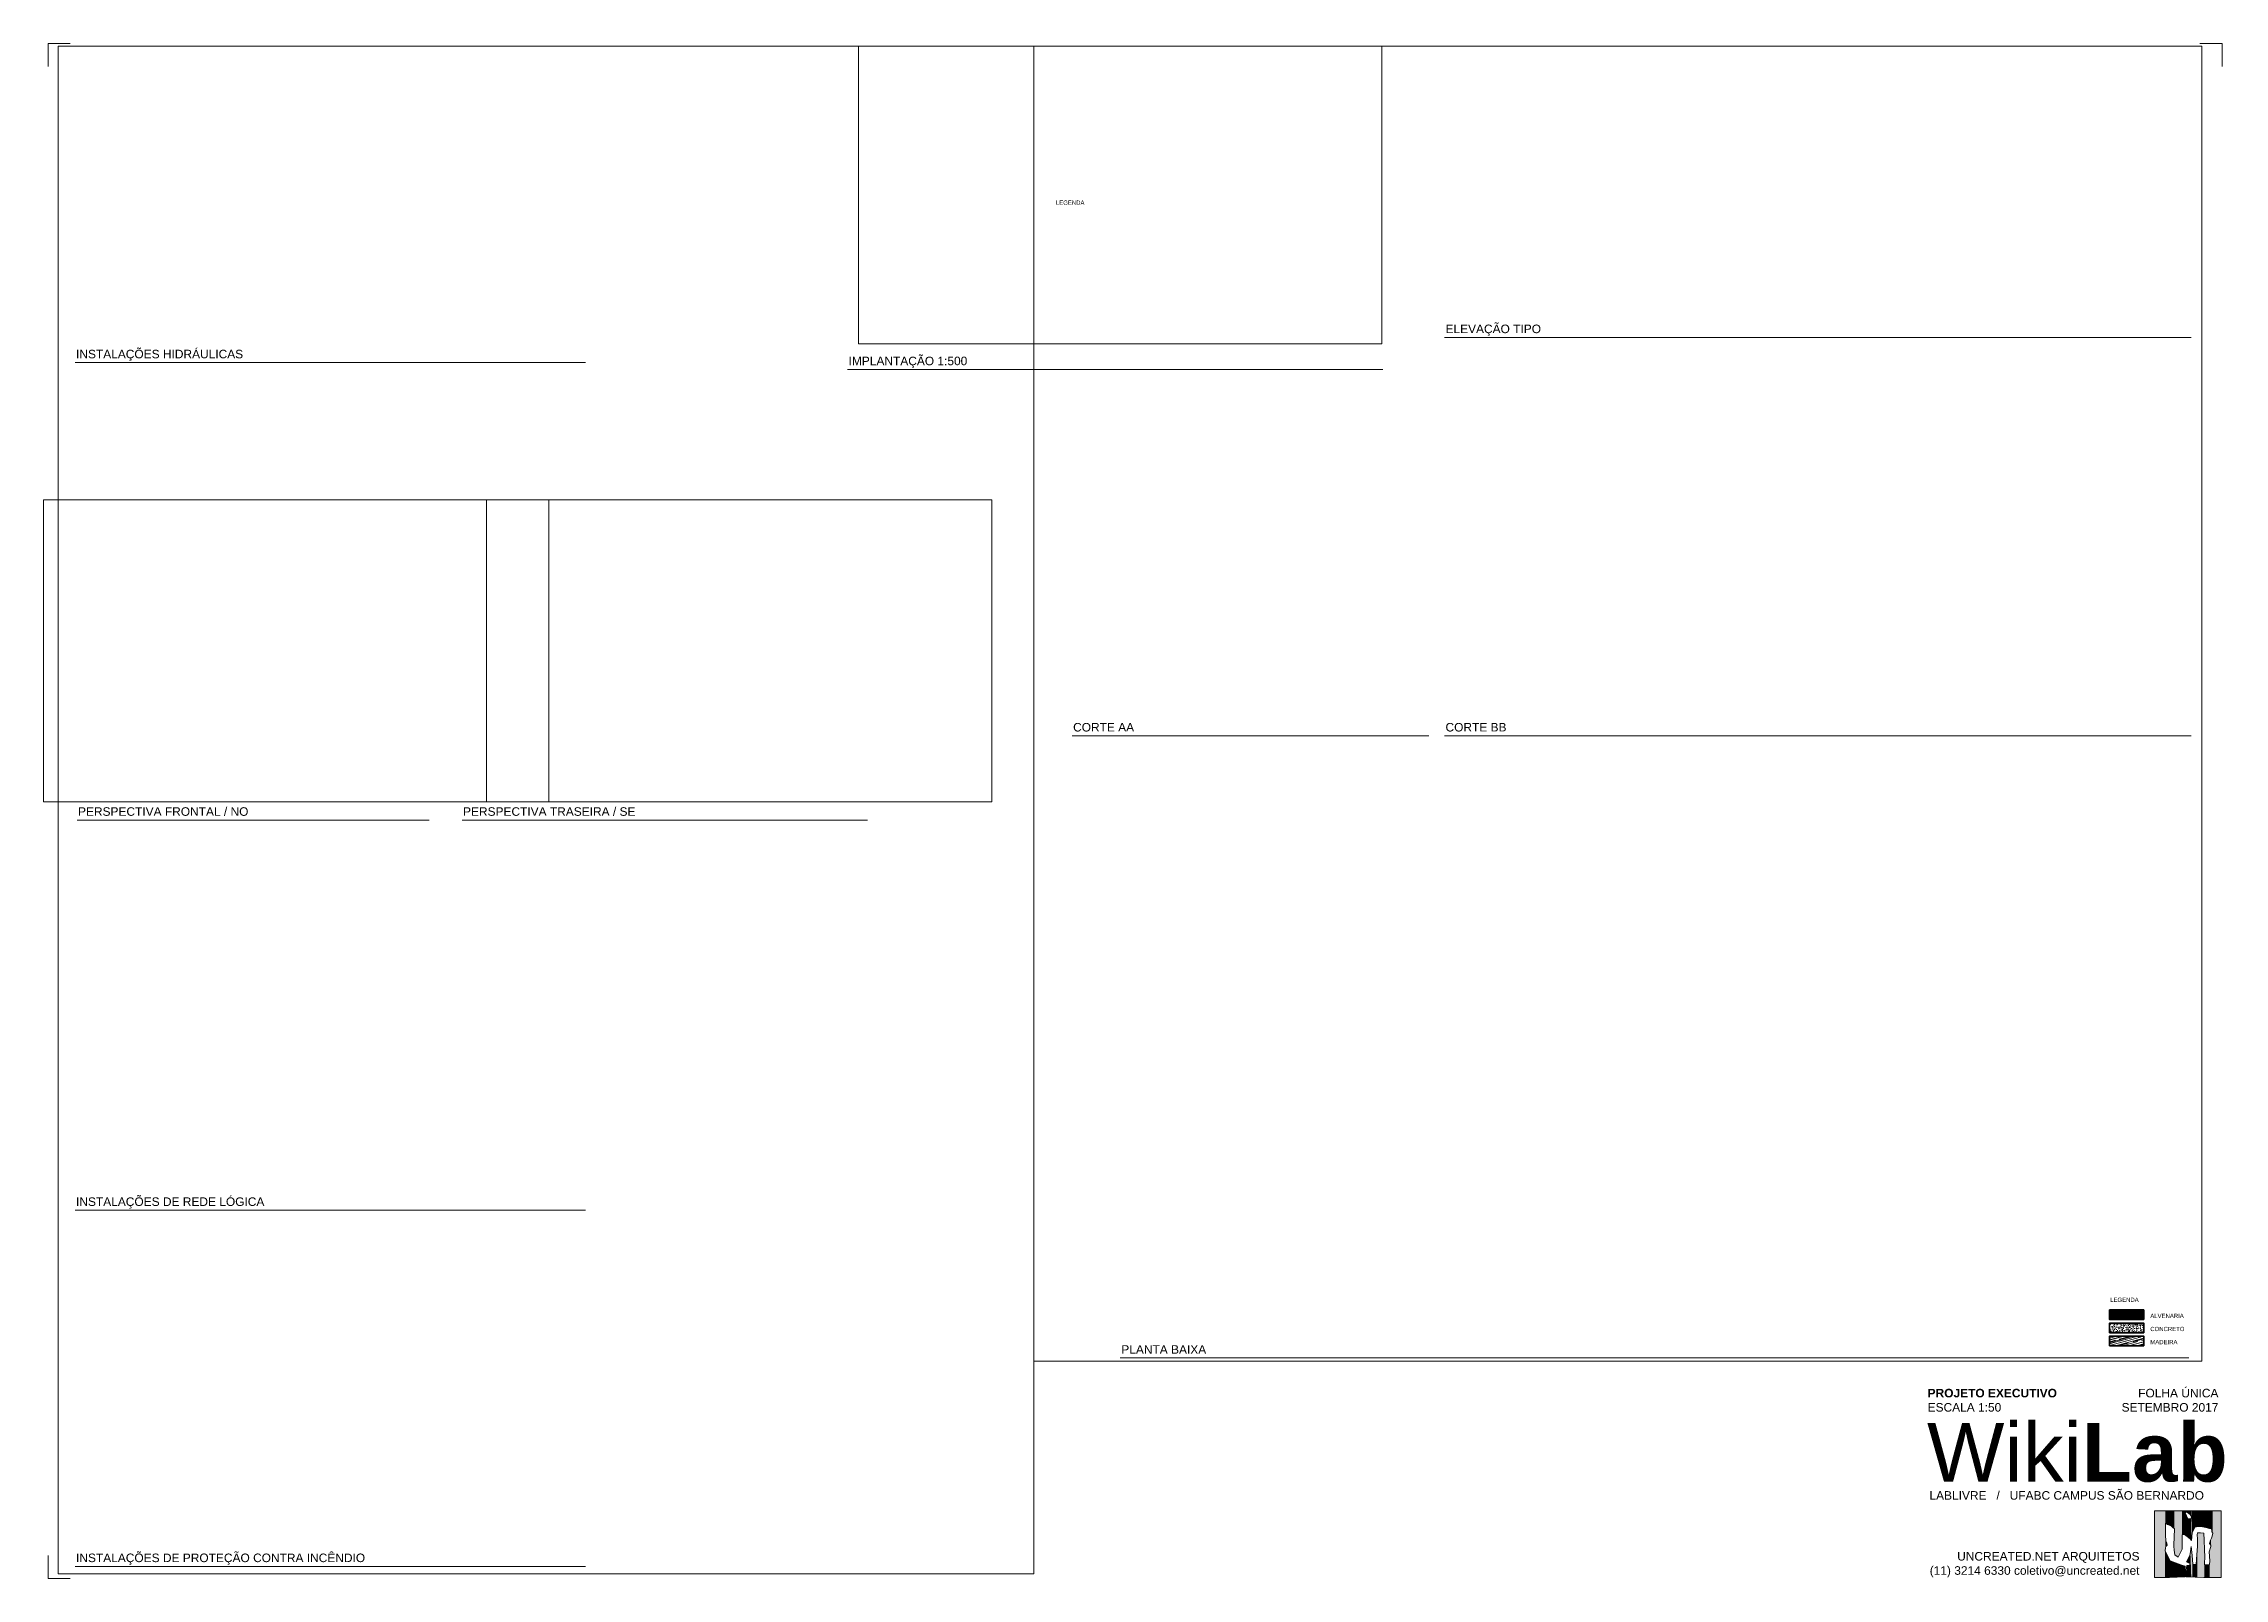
# Paper-space layout 'A1' of a CAD drawing. Extents: x 13 to 830, y 10 to 584.
import ezdxf

# ---------------------------------------------------------------- set-up
doc = ezdxf.new("R2010")
doc.units = 0
doc.header["$LTSCALE"] = 5
doc.header["$MEASUREMENT"] = 0
doc.layers.get('0').update_dxf_attribs({"linetype": 'CONTINUOUS', "lineweight": 13, "true_color": 0xff4f1a})
doc.layers.get('Defpoints').update_dxf_attribs({"color": 6, "linetype": 'CONTINUOUS'})
for name, color, linetype, lineweight in [('Anotações', 54, 'CONTINUOUS', 5), ('Cortado', 7, 'CONTINUOUS', 35), ('Hachuras', 8, 'CONTINUOUS', 5)]:
    doc.layers.add(name, color=color, linetype=linetype, lineweight=lineweight)
doc.styles.get("Standard").update_dxf_attribs({"font": 'arial.ttf'})
picture_1 = doc.add_image_def('image1.jpg', size_in_pixel=(1477, 882))
picture_2 = doc.add_image_def('image2.jpg', size_in_pixel=(1477, 882))

# ---------------------------------------------------------------- blocks, each defined once
blk = doc.blocks.new('*U81')
for points in [[(393.97, -292), (390, -267.08), (393.97, -267.06)], [(390, -292), (390, -279.54), (390, -267.08)], [(390, -292), (390, -267.08), (393.97, -292)], [(393.97, -282.16), (393.97, -267.06), (394.08, -281.32)], [(394.08, -281.32), (393.97, -267.06), (394.08, -267.06)], [(394.08, -276.17), (394.08, -267.06), (394.09, -271.7)], [(394.09, -271.7), (394.08, -267.06), (394.09, -267.06)], [(394.09, -271.7), (394.09, -267.06), (394.15, -271.73)], [(394.15, -271.73), (394.09, -267.06), (394.15, -267.06)], [(394.15, -271.73), (394.15, -267.06), (394.25, -271.78)], [(394.25, -271.78), (394.15, -267.06), (394.25, -267.06)], [(394.25, -271.78), (394.25, -267.06), (394.39, -271.86)], [(394.39, -271.86), (394.25, -267.06), (394.39, -267.06)], [(394.39, -271.86), (394.39, -267.06), (394.62, -271.98)], [(394.62, -271.98), (394.39, -267.06), (394.62, -267.06)], [(394.62, -271.98), (394.62, -267.06), (394.7, -272.02)], [(394.7, -272.02), (394.62, -267.06), (394.7, -267.06)], [(394.7, -272.02), (394.7, -267.06), (394.92, -272.14)], [(394.92, -272.14), (394.7, -267.06), (394.92, -267.06)], [(395.68, -272.42), (394.92, -267.06), (395.68, -267.05)], [(394.92, -272.14), (394.92, -267.06), (395.68, -272.42)], [(395.68, -272.42), (395.68, -267.05), (395.9, -272.5)], [(395.9, -272.5), (395.68, -267.05), (395.9, -267.05)], [(395.9, -272.5), (395.9, -267.05), (395.9, -272.5)], [(395.9, -272.5), (395.9, -267.05), (395.9, -267.05)], [(395.9, -272.5), (395.9, -267.05), (396.27, -272.71)], [(396.27, -272.71), (395.9, -267.05), (396.27, -267.05)], [(396.27, -272.71), (396.27, -267.05), (396.89, -273.28)], [(396.89, -273.28), (396.27, -267.05), (396.89, -267.05)], [(396.89, -273.28), (396.89, -267.05), (397.24, -273.56)], [(397.24, -273.56), (396.89, -267.05), (397.24, -267.05)], [(397.24, -273.56), (397.24, -267.05), (397.25, -273.57)], [(397.25, -273.57), (397.24, -267.05), (397.25, -267.05)], [(397.25, -273.57), (397.25, -267.05), (397.42, -273.72)], [(397.42, -273.72), (397.25, -267.05), (397.42, -267.05)], [(397.42, -273.72), (397.42, -267.05), (397.44, -273.73)], [(397.44, -273.73), (397.42, -267.05), (397.44, -267.05)], [(397.44, -281.86), (397.44, -267.05), (397.64, -283.5)], [(397.64, -283.5), (397.44, -267.05), (397.64, -267.05)], [(398.92, -284.42), (397.64, -267.05), (398.92, -267.04)], [(397.64, -283.5), (397.64, -267.05), (398.92, -284.42)], [(398.92, -284.42), (398.92, -267.04), (399.83, -282.53)], [(399.83, -282.53), (398.92, -267.04), (399.83, -267.04)], [(399.83, -282.53), (399.83, -267.04), (400.36, -281.41)], [(400.36, -281.41), (399.83, -267.04), (400.36, -267.04)], [(400.36, -275.98), (400.36, -267.04), (400.4, -275.98)], [(400.4, -275.98), (400.36, -267.04), (400.4, -267.04)], [(401.21, -275.94), (400.4, -267.04), (401.21, -267.03)], [(400.4, -275.98), (400.4, -267.04), (401.21, -275.94)], [(401.21, -275.94), (401.21, -267.03), (401.36, -276.02)], [(401.36, -276.02), (401.21, -267.03), (401.36, -267.03)], [(401.36, -276.02), (401.36, -267.03), (401.5, -276.09)], [(401.5, -276.09), (401.36, -267.03), (401.5, -267.03)], [(401.5, -276.09), (401.5, -267.03), (401.52, -276.1)], [(401.52, -276.1), (401.5, -267.03), (401.52, -267.03)], [(401.52, -267.76), (401.52, -267.03), (401.65, -267.68)], [(401.65, -267.68), (401.52, -267.03), (401.65, -267.03)], [(401.52, -276.1), (401.52, -267.76), (401.65, -276.17)], [(401.65, -276.17), (401.52, -267.76), (401.65, -268.06)], [(401.65, -267.68), (401.65, -267.03), (401.68, -267.67)], [(401.68, -267.67), (401.65, -267.03), (401.68, -267.03)], [(401.65, -276.17), (401.65, -268.06), (401.68, -276.19)], [(401.68, -276.19), (401.65, -268.06), (401.68, -268.11)], [(401.68, -267.67), (401.68, -267.03), (401.77, -267.61)], [(401.77, -267.61), (401.68, -267.03), (401.77, -267.03)], [(401.68, -276.19), (401.68, -268.11), (401.77, -276.24)], [(401.77, -276.24), (401.68, -268.11), (401.77, -268.33)], [(401.77, -267.61), (401.77, -267.03), (401.97, -267.5)], [(401.97, -267.5), (401.77, -267.03), (401.97, -267.03)], [(401.77, -276.24), (401.77, -268.33), (401.97, -276.4)], [(401.97, -276.4), (401.77, -268.33), (401.97, -268.75)], [(401.97, -267.5), (401.97, -267.03), (402.02, -267.47)], [(402.02, -267.47), (401.97, -267.03), (402.02, -267.03)], [(401.97, -276.4), (401.97, -268.75), (402.02, -276.44)], [(402.02, -276.44), (401.97, -268.75), (402.02, -268.86)], [(402.02, -267.47), (402.02, -267.03), (402.05, -267.45)], [(402.05, -267.45), (402.02, -267.03), (402.05, -267.03)], [(402.02, -276.44), (402.02, -268.86), (402.05, -276.46)], [(402.05, -276.46), (402.02, -268.86), (402.05, -268.92)], [(402.05, -267.45), (402.05, -267.03), (402.05, -267.46)], [(402.05, -267.46), (402.05, -267.03), (402.05, -267.03)], [(402.05, -267.46), (402.05, -267.03), (402.07, -267.47)], [(402.07, -267.47), (402.05, -267.03), (402.07, -267.03)], [(402.05, -276.46), (402.05, -268.92), (402.05, -276.46)], [(402.05, -276.46), (402.05, -268.92), (402.05, -268.92)], [(402.05, -276.46), (402.05, -268.92), (402.07, -276.47)], [(402.07, -276.47), (402.05, -268.92), (402.07, -268.96)], [(402.07, -267.47), (402.07, -267.03), (402.12, -267.51)], [(402.12, -267.51), (402.07, -267.03), (402.12, -267.03)], [(402.07, -276.47), (402.07, -268.96), (402.12, -276.52)], [(402.12, -276.52), (402.07, -268.96), (402.12, -269.08)], [(402.12, -267.51), (402.12, -267.03), (402.12, -267.51)], [(402.12, -267.51), (402.12, -267.03), (402.12, -267.03)], [(402.12, -267.51), (402.12, -267.03), (402.54, -267.83)], [(402.54, -267.83), (402.12, -267.03), (402.54, -267.03)], [(402.12, -276.52), (402.12, -269.08), (402.12, -276.52)], [(402.12, -276.52), (402.12, -269.08), (402.12, -269.08)], [(402.12, -276.52), (402.12, -269.08), (402.54, -276.85)], [(402.54, -276.85), (402.12, -269.08), (402.54, -269.99)], [(402.54, -267.83), (402.54, -267.03), (402.69, -267.94)], [(402.69, -267.94), (402.54, -267.03), (402.69, -267.03)], [(402.69, -267.94), (402.69, -267.03), (402.79, -268.02)], [(402.79, -268.02), (402.69, -267.03), (402.79, -267.03)], [(402.79, -268.02), (402.79, -267.03), (403.21, -268.34)], [(403.21, -268.34), (402.79, -267.03), (403.21, -267.03)], [(403.23, -268.35), (403.21, -267.03), (403.23, -267.03)], [(403.21, -268.34), (403.21, -267.03), (403.23, -268.35)], [(403.23, -268.35), (403.23, -267.03), (403.37, -268.45)], [(403.37, -268.45), (403.23, -267.03), (403.37, -267.02)], [(403.37, -268.45), (403.37, -267.02), (403.41, -268.53)], [(403.41, -268.53), (403.37, -267.02), (403.41, -267.02)], [(403.41, -268.53), (403.41, -267.02), (403.43, -268.55)], [(403.43, -268.55), (403.41, -267.02), (403.43, -267.02)], [(403.43, -268.55), (403.43, -267.02), (403.46, -268.6)], [(403.46, -268.6), (403.43, -267.02), (403.46, -267.02)], [(403.46, -268.6), (403.46, -267.02), (403.78, -269.09)], [(403.78, -269.09), (403.46, -267.02), (403.78, -267.02)], [(403.78, -269.09), (403.78, -267.02), (403.78, -269.09)], [(403.78, -269.09), (403.78, -267.02), (403.78, -267.02)], [(403.78, -269.09), (403.78, -267.02), (403.8, -269.12)], [(403.8, -269.12), (403.78, -267.02), (403.8, -267.02)], [(403.8, -269.12), (403.8, -267.02), (403.86, -269.21)], [(403.86, -269.21), (403.8, -267.02), (403.86, -267.02)], [(403.86, -278.14), (403.8, -269.76), (403.86, -269.21)], [(403.86, -278.14), (403.86, -267.02), (403.88, -278.17)], [(403.88, -278.17), (403.86, -267.02), (403.88, -267.02)], [(403.88, -278.17), (403.88, -267.02), (404.12, -275.47)], [(404.12, -275.47), (403.88, -267.02), (404.12, -267.02)], [(404.12, -275.47), (404.12, -267.02), (404.13, -275.3)], [(404.13, -275.3), (404.12, -267.02), (404.13, -267.02)], [(404.13, -275.3), (404.13, -267.02), (404.33, -274.87)], [(404.33, -274.87), (404.13, -267.02), (404.33, -267.02)], [(404.33, -274.87), (404.33, -267.02), (405.1, -273.28)], [(405.1, -273.28), (404.33, -267.02), (405.1, -267.02)], [(405.1, -273.28), (405.1, -267.02), (405.17, -273.14)], [(405.17, -273.14), (405.1, -267.02), (405.17, -267.02)], [(405.17, -273.14), (405.17, -267.02), (405.68, -273.04)], [(405.68, -273.04), (405.17, -267.02), (405.68, -267.02)], [(405.68, -273.04), (405.68, -267.02), (405.69, -273.04)], [(405.69, -273.04), (405.68, -267.02), (405.69, -267.02)], [(405.97, -272.98), (405.69, -267.02), (405.97, -267.01)], [(405.69, -273.04), (405.69, -267.02), (405.97, -272.98)], [(405.97, -272.98), (405.97, -267.01), (406.08, -272.96)], [(406.08, -272.96), (405.97, -267.01), (406.08, -267.01)], [(406.08, -272.96), (406.08, -267.01), (406.08, -272.96)], [(406.08, -272.96), (406.08, -267.01), (406.08, -267.01)], [(406.08, -272.96), (406.08, -267.01), (406.1, -272.96)], [(406.1, -272.96), (406.08, -267.01), (406.1, -267.01)], [(406.1, -272.96), (406.1, -267.01), (406.11, -272.96)], [(406.11, -272.96), (406.1, -267.01), (406.11, -267.01)], [(406.11, -272.96), (406.11, -267.01), (406.16, -272.95)], [(406.16, -272.95), (406.11, -267.01), (406.16, -267.01)], [(406.16, -272.95), (406.16, -267.01), (406.32, -272.92)], [(406.32, -272.92), (406.16, -267.01), (406.32, -267.01)], [(406.32, -272.92), (406.32, -267.01), (407.18, -272.93)], [(407.18, -272.93), (406.32, -267.01), (407.18, -267.01)], [(407.18, -272.93), (407.18, -267.01), (407.2, -272.93)], [(407.2, -272.93), (407.18, -267.01), (407.2, -267.01)], [(407.2, -272.93), (407.2, -267.01), (407.99, -273.03)], [(407.99, -273.03), (407.2, -267.01), (407.99, -267.01)], [(407.99, -273.03), (407.99, -267.01), (408.43, -273.12)], [(408.43, -273.12), (407.99, -267.01), (408.43, -267.01)], [(408.48, -273.13), (408.43, -267.01), (408.48, -267)], [(408.43, -273.12), (408.43, -267.01), (408.48, -273.13)], [(408.48, -273.13), (408.48, -267), (408.64, -273.16)], [(408.64, -273.16), (408.48, -267), (408.64, -267)], [(408.64, -273.16), (408.64, -267), (408.71, -273.18)], [(408.71, -273.18), (408.64, -267), (408.71, -267)], [(408.71, -273.18), (408.71, -267), (408.74, -273.18)], [(408.74, -273.18), (408.71, -267), (408.74, -267)], [(408.74, -273.18), (408.74, -267), (408.8, -273.19)], [(408.8, -273.19), (408.74, -267), (408.8, -267)], [(408.8, -273.19), (408.8, -267), (408.86, -273.21)], [(408.86, -273.21), (408.8, -267), (408.86, -267)], [(408.86, -273.21), (408.86, -267), (409.23, -273.28)], [(409.23, -273.28), (408.86, -267), (409.23, -267)], [(409.23, -273.28), (409.23, -267), (409.52, -273.36)], [(409.52, -273.36), (409.23, -267), (409.52, -267)], [(409.52, -273.36), (409.52, -267), (410.48, -273.6)], [(410.48, -273.6), (409.52, -267), (410.48, -267)], [(410.48, -273.6), (410.48, -267), (410.58, -273.62)], [(410.58, -273.62), (410.48, -267), (410.58, -267)], [(410.58, -273.62), (410.58, -267), (410.61, -273.63)], [(410.61, -273.63), (410.58, -267), (410.61, -267)], [(410.61, -273.63), (410.61, -267), (410.62, -273.63)], [(410.62, -273.63), (410.61, -267), (410.62, -267)], [(410.62, -273.63), (410.62, -267), (410.71, -273.65)], [(410.71, -273.65), (410.62, -267), (410.71, -267)], [(410.71, -273.65), (410.71, -267), (410.98, -273.71)], [(410.98, -273.71), (410.71, -267), (410.98, -267)], [(411.06, -273.73), (410.98, -267), (411.06, -266.99)], [(410.98, -273.71), (410.98, -267), (411.06, -273.73)], [(411.06, -273.73), (411.06, -266.99), (411.15, -273.75)], [(411.15, -273.75), (411.06, -266.99), (411.15, -266.99)], [(411.15, -273.75), (411.15, -266.99), (411.36, -273.79)], [(411.36, -273.79), (411.15, -266.99), (411.36, -266.99)], [(411.36, -273.79), (411.36, -266.99), (411.4, -273.8)], [(411.4, -273.8), (411.36, -266.99), (411.4, -266.99)], [(411.4, -273.8), (411.4, -266.99), (411.52, -274.29)], [(411.52, -274.29), (411.4, -266.99), (411.52, -266.99)], [(411.52, -274.29), (411.52, -266.99), (411.54, -274.39)], [(411.54, -274.39), (411.52, -266.99), (411.54, -266.99)], [(411.54, -274.93), (411.54, -266.99), (411.59, -275.01)], [(411.59, -275.01), (411.54, -266.99), (411.59, -266.99)], [(411.59, -275.01), (411.59, -266.99), (411.82, -275.41)], [(411.82, -275.41), (411.59, -266.99), (411.82, -266.99)], [(415, -292.01), (411.82, -266.99), (415, -266.98)], [(411.82, -292), (411.82, -266.99), (415, -292.01)], [(394.08, -281.32), (394.08, -276.17), (394.09, -281.29)], [(394.09, -281.29), (394.08, -276.17), (394.09, -276.21)], [(394.09, -281.29), (394.09, -276.21), (394.15, -280.8)], [(394.15, -280.8), (394.09, -276.21), (394.15, -277.04)], [(394.15, -280.8), (394.15, -277.04), (394.25, -280.6)], [(394.25, -280.6), (394.15, -277.04), (394.25, -278.32)], [(397.42, -281.74), (397.25, -279.57), (397.42, -274.21)], [(397.44, -281.86), (397.42, -274.21), (397.44, -273.73)], [(397.42, -281.74), (397.42, -274.21), (397.44, -281.86)], [(400.36, -281.41), (400.36, -275.98), (400.4, -281.35)], [(402.69, -276.98), (402.54, -269.99), (402.69, -269.98)], [(402.54, -276.85), (402.54, -269.99), (402.69, -276.98)], [(402.69, -276.98), (402.69, -269.98), (402.79, -277.06)], [(402.79, -277.06), (402.69, -269.98), (402.79, -269.98)], [(403.21, -277.4), (402.79, -269.98), (403.21, -269.96)], [(402.79, -277.06), (402.79, -269.98), (403.21, -277.4)], [(403.21, -277.4), (403.21, -269.96), (403.23, -277.41)], [(403.23, -277.41), (403.21, -269.96), (403.23, -269.96)], [(403.37, -277.52), (403.23, -269.96), (403.37, -269.95)], [(403.23, -277.41), (403.23, -269.96), (403.37, -277.52)], [(403.37, -277.52), (403.37, -269.95), (403.41, -277.56)], [(403.41, -277.56), (403.37, -269.95), (403.41, -269.95)], [(403.41, -277.56), (403.41, -269.95), (403.43, -277.58)], [(403.43, -277.58), (403.41, -269.95), (403.43, -269.95)], [(403.43, -277.58), (403.43, -269.95), (403.46, -277.62)], [(403.46, -277.62), (403.43, -269.95), (403.46, -269.95)], [(403.78, -278.03), (403.46, -269.95), (403.78, -269.93)], [(403.46, -277.62), (403.46, -269.95), (403.78, -278.03)], [(403.8, -278.06), (403.78, -269.93), (403.8, -269.76)], [(403.78, -278.03), (403.78, -269.93), (403.78, -278.03)], [(403.78, -278.03), (403.78, -269.93), (403.78, -269.93)], [(403.78, -269.93), (403.78, -269.93), (403.78, -269.93)], [(403.78, -278.03), (403.78, -269.93), (403.8, -278.06)], [(403.8, -278.06), (403.8, -269.76), (403.86, -278.14)], [(406.08, -277.46), (405.97, -276.08), (406.08, -275.6)], [(406.1, -279.4), (406.08, -275.58), (406.1, -275.53)], [(406.08, -278.63), (406.08, -275.6), (406.08, -275.58)], [(406.08, -278.63), (406.08, -275.58), (406.1, -279.4)], [(406.08, -277.46), (406.08, -275.6), (406.08, -278.63)], [(406.11, -279.97), (406.1, -275.53), (406.11, -275.48)], [(406.1, -279.4), (406.1, -275.53), (406.11, -279.97)], [(406.16, -291.89), (406.11, -275.48), (406.16, -275.26)], [(406.11, -291.88), (406.11, -275.48), (406.16, -291.89)], [(406.32, -291.89), (406.16, -275.26), (406.32, -275.25)], [(406.16, -291.89), (406.16, -275.26), (406.32, -291.89)], [(407.18, -291.94), (406.32, -275.25), (407.18, -275.21)], [(406.32, -291.89), (406.32, -275.25), (407.18, -291.94)], [(407.18, -291.94), (407.18, -275.21), (407.2, -291.94)], [(407.2, -291.94), (407.18, -275.21), (407.2, -275.21)], [(407.2, -291.94), (407.2, -275.21), (407.99, -291.97)], [(407.99, -291.97), (407.2, -275.21), (407.99, -275.3)], [(407.99, -291.97), (407.99, -275.3), (408.43, -291.99)], [(408.43, -291.99), (407.99, -275.3), (408.43, -275.35)], [(408.43, -291.99), (408.43, -275.35), (408.48, -292)], [(408.48, -292), (408.43, -275.35), (408.48, -275.94)], [(408.48, -292), (408.48, -275.94), (408.64, -292)], [(408.64, -292), (408.48, -275.94), (408.64, -277.97)], [(411.15, -280.39), (411.06, -277.85), (411.15, -277.67)], [(411.36, -292), (411.15, -277.67), (411.36, -277.24)], [(411.15, -292), (411.15, -277.67), (411.36, -292)], [(411.4, -292), (411.36, -277.24), (411.4, -277.13)], [(411.36, -292), (411.36, -277.24), (411.4, -292)], [(411.52, -292), (411.4, -277.13), (411.52, -276.74)], [(411.4, -292), (411.4, -277.13), (411.52, -292)], [(411.54, -274.93), (411.52, -274.88), (411.54, -274.39)], [(411.54, -292), (411.52, -276.74), (411.54, -276.65)], [(411.52, -292), (411.52, -276.74), (411.54, -292)], [(411.59, -292), (411.54, -276.65), (411.59, -276.49)], [(411.54, -292), (411.54, -276.65), (411.59, -292)], [(411.82, -292), (411.59, -276.49), (411.82, -275.41)], [(411.59, -292), (411.59, -276.49), (411.82, -292)], [(390, -292), (390, -292), (390, -279.54)], [(390, -292), (390, -279.54), (390, -292)], [(393.97, -292), (393.97, -282.16), (394.08, -292)], [(394.08, -292), (393.97, -282.16), (394.08, -282.37)], [(394.08, -292), (394.08, -282.37), (394.09, -292)], [(394.09, -292), (394.08, -282.37), (394.09, -282.38)], [(394.09, -292), (394.09, -282.38), (394.15, -292)], [(394.15, -292), (394.09, -282.38), (394.15, -282.5)], [(394.15, -292), (394.15, -282.5), (394.25, -292)], [(394.25, -292), (394.15, -282.5), (394.25, -282.68)], [(394.25, -280.6), (394.25, -278.32), (394.39, -280.3)], [(394.39, -280.3), (394.25, -278.32), (394.39, -278.66)], [(394.25, -292), (394.25, -282.68), (394.39, -292)], [(394.39, -292), (394.25, -282.68), (394.39, -282.96)], [(394.39, -280.3), (394.39, -278.66), (394.62, -280.02)], [(394.62, -280.02), (394.39, -278.66), (394.62, -279.18)], [(394.39, -292), (394.39, -282.96), (394.62, -292)], [(394.62, -292), (394.39, -282.96), (394.62, -283.39)], [(394.62, -280.02), (394.62, -279.18), (394.7, -279.92)], [(394.62, -292), (394.62, -283.39), (394.7, -292)], [(394.7, -292), (394.62, -283.39), (394.7, -283.53)], [(394.7, -292), (394.7, -283.53), (394.92, -292)], [(394.92, -292), (394.7, -283.53), (394.92, -283.95)], [(394.92, -292), (394.92, -283.95), (395.68, -292)], [(395.68, -292), (394.92, -283.95), (395.68, -285.38)], [(395.68, -292), (395.68, -285.38), (395.9, -291.99)], [(395.9, -291.99), (395.68, -285.38), (395.9, -285.78)], [(395.9, -291.99), (395.9, -285.78), (395.9, -291.99)], [(395.9, -291.99), (395.9, -285.78), (395.9, -285.78)], [(395.9, -291.99), (395.9, -285.78), (396.27, -291.98)], [(396.27, -291.98), (395.9, -285.78), (396.27, -285.91)], [(397.25, -280.22), (397.24, -279.84), (397.25, -279.57)], [(397.25, -280.22), (397.25, -279.57), (397.42, -281.74)], [(402.12, -286.24), (402.07, -285.99), (402.12, -285.89)], [(402.54, -286.43), (402.12, -285.88), (402.54, -285.08)], [(402.12, -286.24), (402.12, -285.89), (402.12, -285.88)], [(402.12, -286.24), (402.12, -285.88), (402.54, -286.43)], [(402.12, -286.24), (402.12, -285.89), (402.12, -286.24)], [(402.69, -286.5), (402.54, -285.08), (402.69, -284.78)], [(402.54, -286.43), (402.54, -285.08), (402.69, -286.5)], [(402.79, -286.55), (402.69, -284.78), (402.79, -284.58)], [(402.69, -286.5), (402.69, -284.78), (402.79, -286.55)], [(403.21, -286.77), (402.79, -284.58), (403.21, -283.78)], [(402.79, -286.55), (402.79, -284.58), (403.21, -286.77)], [(403.23, -286.78), (403.21, -283.78), (403.23, -283.73)], [(403.21, -286.77), (403.21, -283.78), (403.23, -286.78)], [(403.37, -286.85), (403.23, -283.73), (403.37, -283.32)], [(403.23, -286.78), (403.23, -283.73), (403.37, -286.85)], [(403.41, -286.87), (403.37, -283.32), (403.41, -283.18)], [(403.37, -286.85), (403.37, -283.32), (403.41, -286.87)], [(403.43, -286.88), (403.41, -283.18), (403.43, -283.13)], [(403.41, -286.87), (403.41, -283.18), (403.43, -286.88)], [(403.46, -286.9), (403.43, -283.13), (403.46, -282.87)], [(403.43, -286.88), (403.43, -283.13), (403.46, -286.9)], [(403.78, -291.77), (403.46, -282.87), (403.78, -280.48)], [(403.46, -291.76), (403.46, -282.87), (403.78, -291.77)], [(403.8, -291.78), (403.78, -280.48), (403.8, -280.33)], [(403.78, -291.77), (403.78, -280.48), (403.78, -291.77)], [(403.78, -291.77), (403.78, -280.48), (403.78, -280.48)], [(403.78, -291.77), (403.78, -280.48), (403.8, -291.78)], [(403.8, -291.78), (403.8, -280.33), (403.86, -291.78)], [(403.86, -291.78), (403.8, -280.33), (403.86, -280.99)], [(403.86, -291.78), (403.86, -280.99), (403.88, -291.78)], [(403.88, -291.78), (403.86, -280.99), (403.88, -281.24)], [(403.88, -291.78), (403.88, -281.24), (404.12, -291.79)], [(404.12, -291.79), (403.88, -281.24), (404.12, -283.73)], [(404.12, -291.79), (404.12, -283.73), (404.13, -291.79)], [(404.13, -291.79), (404.12, -283.73), (404.13, -283.95)], [(404.13, -291.79), (404.13, -283.95), (404.33, -291.8)], [(404.33, -291.8), (404.13, -283.95), (404.33, -287.01)], [(405.69, -291.86), (405.68, -287.08), (405.69, -285.11)], [(405.97, -291.88), (405.69, -285.11), (405.97, -281.77)], [(405.69, -291.86), (405.69, -285.11), (405.97, -291.88)], [(406.08, -291.88), (405.97, -281.77), (406.08, -280.5)], [(405.97, -291.88), (405.97, -281.77), (406.08, -291.88)], [(406.1, -291.88), (406.08, -280.47), (406.1, -280.31)], [(406.08, -291.88), (406.08, -280.5), (406.08, -280.47)], [(406.08, -291.88), (406.08, -280.47), (406.1, -291.88)], [(406.08, -291.88), (406.08, -280.5), (406.08, -291.88)], [(406.11, -291.88), (406.1, -280.31), (406.11, -279.97)], [(406.1, -291.88), (406.1, -280.31), (406.11, -291.88)], [(408.64, -292), (408.64, -277.97), (408.71, -292)], [(408.71, -292), (408.64, -277.97), (408.71, -279.64)], [(408.71, -287.23), (408.71, -279.64), (408.74, -286.62)], [(408.74, -286.62), (408.71, -279.64), (408.74, -280.18)], [(408.74, -286.62), (408.74, -280.18), (408.8, -285.55)], [(408.8, -285.55), (408.74, -280.18), (408.8, -281.55)], [(408.8, -285.55), (408.8, -281.55), (408.86, -284.35)], [(410.58, -283.93), (410.48, -282.39), (410.58, -282.07)], [(410.61, -284.23), (410.58, -282.07), (410.61, -282.01)], [(410.58, -283.93), (410.58, -282.07), (410.61, -284.23)], [(410.62, -279.25), (410.61, -279.22), (410.62, -279.16)], [(410.62, -284.51), (410.61, -282.01), (410.62, -281.95)], [(410.61, -284.23), (410.61, -282.01), (410.62, -284.51)], [(410.71, -279.38), (410.62, -279.16), (410.71, -278.87)], [(410.62, -279.25), (410.62, -279.16), (410.71, -279.38)], [(410.71, -285.79), (410.62, -281.95), (410.71, -281.69)], [(410.62, -284.51), (410.62, -281.95), (410.71, -285.79)], [(410.71, -292), (410.62, -286.69), (410.71, -285.79)], [(410.98, -279.77), (410.71, -278.87), (410.98, -278)], [(410.71, -279.38), (410.71, -278.87), (410.98, -279.77)], [(410.98, -292), (410.71, -281.69), (410.98, -280.88)], [(410.71, -292), (410.71, -281.69), (410.98, -292)], [(411.06, -279.88), (410.98, -278), (411.06, -277.85)], [(410.98, -279.77), (410.98, -278), (411.06, -279.88)], [(411.06, -292), (410.98, -280.88), (411.06, -280.65)], [(410.98, -292), (410.98, -280.88), (411.06, -292)], [(411.06, -279.88), (411.06, -277.85), (411.15, -280.39)], [(411.15, -292), (411.06, -280.65), (411.15, -280.39)], [(411.06, -292), (411.06, -280.65), (411.15, -292)], [(396.27, -291.98), (396.27, -285.91), (396.89, -291.96)], [(396.89, -291.96), (396.27, -285.91), (396.89, -286.14)], [(396.89, -291.96), (396.89, -286.14), (397.24, -291.95)], [(397.24, -291.95), (396.89, -286.14), (397.24, -286.27)], [(397.24, -291.95), (397.24, -286.27), (397.25, -291.95)], [(397.25, -291.95), (397.24, -286.27), (397.25, -286.27)], [(397.25, -291.95), (397.25, -286.27), (397.42, -291.94)], [(397.42, -291.94), (397.25, -286.27), (397.42, -286.33)], [(397.42, -291.94), (397.42, -286.33), (397.44, -291.94)], [(397.44, -291.94), (397.42, -286.33), (397.44, -286.34)], [(397.44, -291.94), (397.44, -286.34), (397.64, -291.93)], [(397.64, -291.93), (397.44, -286.34), (397.64, -286.41)], [(397.64, -291.93), (397.64, -286.41), (398.92, -291.89)], [(398.92, -291.89), (397.64, -286.41), (398.92, -286.88)], [(398.92, -291.89), (398.92, -286.88), (399.83, -291.85)], [(399.83, -291.85), (398.92, -286.88), (399.83, -287.2)], [(399.83, -291.85), (399.83, -287.2), (400.36, -291.83)], [(400.36, -291.83), (399.83, -287.2), (400.36, -287.4)], [(400.36, -291.83), (400.36, -287.4), (400.4, -291.83)], [(400.4, -291.83), (400.36, -287.4), (400.4, -287.41)], [(400.4, -291.83), (400.4, -287.41), (401.21, -291.8)], [(401.21, -291.8), (400.4, -287.41), (401.21, -287.7)], [(401.21, -291.8), (401.21, -287.7), (401.36, -291.8)], [(401.36, -291.8), (401.21, -287.7), (401.36, -287.75)], [(401.36, -291.8), (401.36, -287.75), (401.5, -291.59)], [(401.5, -291.59), (401.36, -287.75), (401.5, -287.8)], [(401.5, -291.59), (401.5, -287.8), (401.52, -291.55)], [(401.52, -291.55), (401.5, -287.8), (401.52, -288.02)], [(401.52, -291.55), (401.52, -288.02), (401.65, -291.33)], [(401.65, -291.33), (401.52, -288.02), (401.65, -289.61)], [(401.65, -291.33), (401.65, -289.61), (401.68, -291.36)], [(401.68, -291.36), (401.65, -289.61), (401.68, -289.88)], [(401.77, -291.44), (401.68, -289.88), (401.77, -289.78)], [(401.68, -291.36), (401.68, -289.88), (401.77, -291.44)], [(401.97, -291.62), (401.77, -289.78), (401.97, -289.58)], [(401.77, -291.44), (401.77, -289.78), (401.97, -291.62)], [(402.02, -286.2), (401.97, -286.17), (402.02, -286.08)], [(402.02, -291.67), (401.97, -289.58), (402.02, -289.53)], [(401.97, -291.62), (401.97, -289.58), (402.02, -291.67)], [(402.05, -286.21), (402.02, -286.08), (402.05, -286.03)], [(402.02, -286.2), (402.02, -286.08), (402.05, -286.21)], [(402.05, -288.62), (402.02, -288.34), (402.05, -287.89)], [(402.05, -291.69), (402.02, -289.53), (402.05, -289.5)], [(402.02, -291.67), (402.02, -289.53), (402.05, -291.69)], [(402.07, -286.22), (402.05, -286.02), (402.07, -285.99)], [(402.05, -286.21), (402.05, -286.03), (402.05, -286.02)], [(402.05, -286.21), (402.05, -286.02), (402.07, -286.22)], [(402.05, -286.21), (402.05, -286.03), (402.05, -286.21)], [(402.07, -288.85), (402.05, -287.86), (402.07, -287.53)], [(402.05, -288.64), (402.05, -287.89), (402.05, -287.86)], [(402.05, -288.64), (402.05, -287.86), (402.07, -288.85)], [(402.05, -288.62), (402.05, -287.89), (402.05, -288.64)], [(402.07, -291.69), (402.05, -289.5), (402.07, -289.48)], [(402.05, -291.69), (402.05, -289.5), (402.05, -291.69)], [(402.05, -291.69), (402.05, -289.5), (402.05, -289.5)], [(402.05, -291.69), (402.05, -289.5), (402.07, -291.69)], [(402.07, -286.22), (402.07, -285.99), (402.12, -286.24)], [(402.07, -288.85), (402.07, -287.53), (402.12, -289.42)], [(402.12, -289.42), (402.07, -287.53), (402.12, -287.53)], [(402.12, -291.7), (402.07, -289.48), (402.12, -289.42)], [(402.07, -291.69), (402.07, -289.48), (402.12, -291.7)], [(402.54, -291.72), (402.12, -287.53), (402.54, -287.5)], [(402.12, -289.42), (402.12, -287.53), (402.12, -289.42)], [(402.12, -289.42), (402.12, -287.53), (402.12, -287.53)], [(402.12, -291.7), (402.12, -287.53), (402.54, -291.72)], [(402.12, -291.7), (402.12, -289.42), (402.12, -291.7)], [(402.12, -291.7), (402.12, -289.42), (402.12, -289.42)], [(402.69, -291.72), (402.54, -287.5), (402.69, -287.48)], [(402.54, -291.72), (402.54, -287.5), (402.69, -291.72)], [(402.79, -291.73), (402.69, -287.48), (402.79, -287.43)], [(402.69, -291.72), (402.69, -287.48), (402.79, -291.73)], [(403.21, -291.75), (402.79, -287.43), (403.21, -287.22)], [(402.79, -291.73), (402.79, -287.43), (403.21, -291.75)], [(403.23, -291.75), (403.21, -287.22), (403.23, -287.21)], [(403.21, -291.75), (403.21, -287.22), (403.23, -291.75)], [(403.37, -291.76), (403.23, -287.21), (403.37, -287.03)], [(403.23, -291.75), (403.23, -287.21), (403.37, -291.76)], [(403.41, -291.76), (403.37, -287.03), (403.41, -286.97)], [(403.37, -291.76), (403.37, -287.03), (403.41, -291.76)], [(403.43, -291.76), (403.41, -286.97), (403.43, -286.94)], [(403.41, -291.76), (403.41, -286.97), (403.43, -291.76)], [(403.46, -291.76), (403.43, -286.94), (403.46, -286.9)], [(403.43, -291.76), (403.43, -286.94), (403.46, -291.76)], [(404.33, -291.8), (404.33, -287.01), (405.1, -291.84)], [(405.1, -291.84), (404.33, -287.01), (405.1, -287.12)], [(405.1, -291.84), (405.1, -287.12), (405.17, -291.84)], [(405.17, -291.84), (405.1, -287.12), (405.17, -287.12)], [(405.68, -291.86), (405.17, -287.12), (405.68, -287.08)], [(405.17, -291.84), (405.17, -287.12), (405.68, -291.86)], [(405.68, -291.86), (405.68, -287.08), (405.69, -291.86)], [(408.71, -292), (408.71, -287.23), (408.74, -292)], [(408.74, -292), (408.71, -287.23), (408.74, -287.23)], [(408.74, -292), (408.74, -287.23), (408.8, -292)], [(408.8, -292), (408.74, -287.23), (408.8, -287.23)], [(408.8, -292), (408.8, -287.23), (408.86, -292)], [(408.86, -292), (408.8, -287.23), (408.86, -287.24)], [(408.86, -292), (408.86, -287.24), (409.23, -292)], [(409.23, -292), (408.86, -287.24), (409.23, -287.26)], [(409.23, -292), (409.23, -287.26), (409.52, -292)], [(409.52, -292), (409.23, -287.26), (409.52, -287.27)], [(410.48, -292), (409.52, -287.27), (410.48, -287.11)], [(409.52, -292), (409.52, -287.27), (410.48, -292)], [(410.58, -292), (410.48, -287.11), (410.58, -287.09)], [(410.48, -292), (410.48, -287.11), (410.58, -292)], [(410.61, -292), (410.58, -287.09), (410.61, -286.88)], [(410.58, -292), (410.58, -287.09), (410.61, -292)], [(410.62, -292), (410.61, -286.88), (410.62, -286.69)], [(410.61, -292), (410.61, -286.88), (410.62, -292)], [(410.62, -292), (410.62, -286.69), (410.71, -292)]]:
    blk.add_solid(points)

psp = doc.layouts.new('A1')

# ---------------------------------------------------------------- hatches: boundary and pattern name
at = {"layer": 'Hachuras'}
h = psp.add_hatch(dxfattribs=at)
h.set_pattern_fill('ANSI31', color=256, scale=2.5, style=0)
h.set_pattern_definition([(45, (389.20077, 44.2058), (-0.22097087, 0.22097087), [])])
h.paths.add_polyline_path([(799.37, 106.48), (799.37, 110.11), (786.56, 110.11), (786.56, 106.48)])
h = psp.add_hatch(dxfattribs=at)
h.set_pattern_fill('AR-CONC', color=256, scale=0.25, style=0)
h.set_pattern_definition([(50, (389.2008, 44.2058), (1.7931505, -0.1568803), [0.1875, -2.0625]), (355, (389.2008, 44.2058), (-0.346878, 1.88048), [0.15, -1.65]), (100.4514, (389.3502, 44.1927), (1.4462735, 1.723599), [0.1593505, -1.752855]), (46.1842, (389.2008, 44.7058), (2.668103, -0.413798), [0.28125, -3.09375]), (96.6356, (389.423, 44.6713), (2.336657, 2.435295), [0.239026, -2.629282]), (351.1842, (389.2008, 44.7058), (2.336655, 2.435297), [0.225, -2.475]), (21, (389.4508, 44.5808), (1.4922676, -1.006547), [0.1875, -2.0625]), (326, (389.4508, 44.5808), (0.608288, 1.812875), [0.15, -1.65]), (71.4514, (389.5751, 44.4969), (2.1005566, 0.806326), [0.1593505, -1.752855]), (37.5, (389.2008, 44.2058), (0.0303996, 0.8322346), [0, -1.63, 0, -1.675, 0, -1.65625]), (7.5, (389.2008, 44.2058), (0.6576738, 0.9860293), [0, -0.955, 0, -1.5925, 0, -0.63125]), (327.5, (388.6433, 44.2058), (1.3345561, -0.0563872), [0, -0.625, 0, -1.95, 0, -2.5875]), (317.5, (388.3933, 44.2058), (1.4579654, 0.2502625), [0, -0.8125, 0, -1.295, 0, -1.8375])])
h.paths.add_polyline_path([(799.37, 101.57), (799.37, 105.21), (786.56, 105.21), (786.56, 101.57)])
h = psp.add_hatch(dxfattribs=at)
h.set_pattern_fill('AR-RROOF', color=256, angle=15, style=0)
h.set_pattern_definition([(15, (389.2008, 44.2058), (1.8662178, 1.5353277), [15, -2, 5, -1]), (15, (390.356, 45.033), (-1.310155, 1.0258623), [3, -0.33, 6, -0.75]), (15, (389.46374, 45.15624), (4.8494055, 1.9930293), [8, -1.4, 4, -1])])
h.paths.add_polyline_path([(799.37, 96.67), (799.37, 100.3), (786.56, 100.3), (786.56, 96.67)])

# ---------------------------------------------------------------- linework, layer by layer
at = {"layer": 'Anotações'}
for p, q in [((537.47, 474.42), (817.12, 474.42)), ((24.5, 464.99), (215.65, 464.99)), ((313.88, 462.4), (514.4, 462.4)), ((397.98, 325.2), (531.54, 325.2)), ((537.47, 325.2), (817.12, 325.2)), ((25.24, 293.61), (157.1, 293.61)), ((169.46, 293.61), (321.28, 293.61)), ((24.5, 147.48), (215.65, 147.48)), ((416.03, 92.11), (816.33, 92.11)), ((24.5, 14.05), (215.65, 14.05))]:
    psp.add_line(p, q, dxfattribs=at)
for points in [[(22.66, 584.46), (14.37, 584.46), (14.37, 575.87)], [(820.44, 584.46), (828.72, 584.46), (828.72, 575.87)], [(22.66, 9.56), (14.37, 9.56), (14.37, 18.15)]]:
    psp.add_lwpolyline(points, dxfattribs=at)
for points in [[(803.4, 22.35), (803.4, 34.81), (828.4, 34.91), (828.4, 22.39), (828.4, 9.88), (821.88, 9.89), (815.45, 10.19), (815.05, 10.55), (814.76, 10.09), (809.08, 9.88), (803.4, 9.88), (803.4, 22.35), (803.4, 22.35)], [(817.18, 31.96), (817.26, 32.68), (816.77, 33.43), (815.45, 34.43), (814.91, 34.12), (815.94, 31.89), (817.18, 31.96), (817.18, 31.96)], [(815.52, 12.47), (815.42, 13.55), (815.47, 14.36), (816.09, 14.4), (816.63, 14.68), (816.86, 14.99), (816.19, 15.34), (815.37, 15.71), (816.61, 18.11), (816.83, 18.75), (817.2, 21.55), (817.52, 18.16), (817.73, 14.87), (818.5, 14.76), (819.08, 14.81), (819.09, 16.78), (819.5, 21.57), (819.51, 21.92), (819.48, 23.26), (819.48, 24.43), (819.37, 25.81), (819.56, 26.63), (820.58, 26.67), (821.83, 26.54), (822.04, 23.92), (822.2, 20.34), (822.26, 17.54), (822.14, 15.27), (822.11, 14.66), (822.92, 14.61), (823.98, 14.79), (824.11, 16.1), (823.88, 19.49), (824.55, 21.49), (824.46, 22.01), (824.01, 22.67), (824.38, 23.89), (824.76, 24.65), (824.99, 25.39), (825.22, 26.47), (824.91, 27.01), (824.94, 27.49), (824.8, 28.09), (824.02, 28.25), (822.63, 28.6), (821.39, 28.86), (820.6, 28.95), (819.72, 28.97), (818.57, 28.75), (817.53, 26.59), (817.28, 23.72), (816.81, 24.33), (815.17, 25.65), (814.61, 25.95), (813.76, 25.91), (813.8, 20.54), (812.32, 17.46), (811.04, 18.39), (810.82, 20.15), (810.65, 21.67), (810.64, 22.04), (810.84, 28.16), (810.29, 28.61), (809.67, 29.18), (809.3, 29.39), (808.32, 29.75), (807.49, 30.19), (807.48, 25.72), (807.65, 23.57), (808.02, 22.7), (808.1, 21.96), (807.79, 21.59), (807.55, 21.08), (807.37, 19.72), (809.3, 16.11), (813.23, 14.68), (814.9, 14.09), (815.08, 12), (815.52, 12.47), (815.52, 12.47)]]:
    psp.add_lwpolyline(points, close=True, dxfattribs=at)
at = {"layer": 'Cortado'}
for points in [[(799.37, 106.48), (799.37, 110.11), (786.56, 110.11), (786.56, 106.48)], [(799.37, 101.57), (799.37, 105.21), (786.56, 105.21), (786.56, 101.57)], [(799.37, 96.67), (799.37, 100.3), (786.56, 100.3), (786.56, 96.67)]]:
    psp.add_lwpolyline(points, close=True, dxfattribs=at)

# ---------------------------------------------------------------- block references
at = {"layer": 'Anotações'}
psp.add_blockref('*U81', (413.4, 301.89), dxfattribs=at)

# ---------------------------------------------------------------- texts
for s, insert, char_height, width, attachment_point in [('{LEGENDA}', (391.91, 525.7), 1.6, 107.8073, 1), ('{ELEVAÇÃO TIPO}', (537.84, 479.21), 3.2, 107.8073, 1), ('{INSTALAÇÕES HIDRÁULICAS}', (24.86, 469.78), 3.2, 107.8073, 1), ('{IMPLANTAÇÃO 1:500}', (314.24, 467.19), 3.2, 107.8073, 1), ('{CORTE AA}', (398.34, 329.99), 3.2, 107.8073, 1), ('{CORTE BB}', (537.84, 329.99), 3.2, 107.8073, 1), ('{PERSPECTIVA FRONTAL / NO}', (25.6, 298.41), 3.2, 107.8073, 1), ('{PERSPECTIVA TRASEIRA / SE}', (169.82, 298.41), 3.2, 107.8073, 1), ('{INSTALAÇÕES DE REDE LÓGICA}', (24.86, 152.27), 3.2, 107.8073, 1), ('{LEGENDA}', (786.81, 114.71), 1.6, 107.8073, 1), ('{ALVENARIA}', (801.83, 108.68), 1.6, 107.8073, 1), ('{CONCRETO}', (801.83, 103.78), 1.6, 107.8073, 1), ('{MADEIRA}', (801.83, 98.87), 1.6, 107.8073, 1), ('{PLANTA BAIXA}', (416.4, 96.9), 3.2, 107.8073, 1), ('{\\fArial|b1|i0|c0|p0;PROJETO EXECUTIVO\\P\\fArial|b0|i0|c0|p0;ESCALA 1:50}', (718.43, 80.56), 3.2, 215.6145, 1), ('{FOLHA ÚNICA\\PSETEMBRO 2017}', (827.35, 80.56), 3.2, 215.6145, 3), ('{Wiki\\fArial|b1|i0|c0|p0;Lab}', (718.19, 67.8), 22, 142.2914, 1), ('{LABLIVRE   /   UFABC CAMPUS SÃO BERNARDO}', (719.11, 42.23), 3.2, 215.6145, 1), ('{INSTALAÇÕES DE PROTEÇÃO CONTRA INCÊNDIO}', (24.86, 18.85), 3.2, 107.8073, 1), ('{UNCREATED.NET ARQUITETOS\\P(11) 3214 6330 coletivo@uncreated.net}', (797.8, 19.44), 3.2, 84.2056, 3)]:
    psp.add_mtext(s, dxfattribs=dict(at, insert=insert, char_height=char_height, width=width, attachment_point=attachment_point))

# ---------------------------------------------------------------- pictures from other files: only their frames are drawn
image = psp.add_image(picture_1, insert=(12.71, 300.5), size_in_units=(189.25, 113.01))
image.dxf.flags = 7
image = psp.add_image(picture_2, insert=(178.65, 300.5), size_in_units=(189.25, 113.01))
image.dxf.flags = 7

# ---------------------------------------------------------------- viewports
at = {"layer": 'Defpoints'}
for center, size, view_center_point, view_height, status in [((200.91, 297.4), (365.49, 572.311), (4816.78, -28690.24), 28615.551, 3), ((415.94, 527.79), (196.07, 111.5148), (2616.56, 18715.58), 5575.7417, 4)]:
    psp.add_viewport(center=center, size=size, view_center_point=view_center_point, view_height=view_height, status=status, dxfattribs=at)
psp.add_viewport(center=(602.39, 337.22), size=(437.47, 492.666), view_center_point=(-1308.72, -1787.26), view_height=24633.312, dxfattribs=at)

doc.saveas('drawing.dxf')
